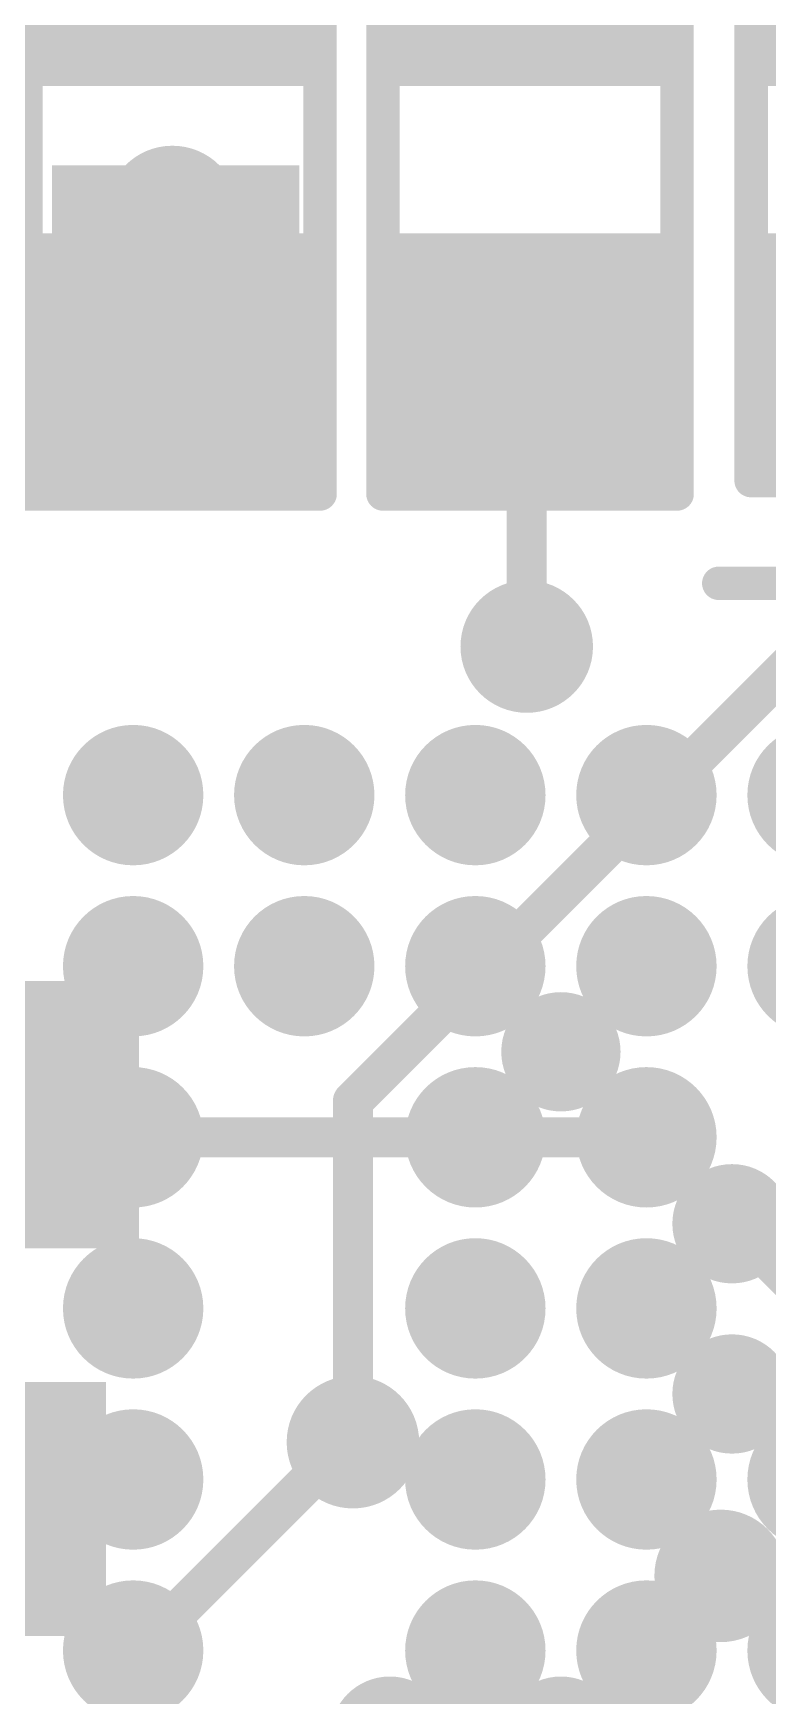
# Model space of a CAD drawing. Header units: millimetres. Extents: x -0.39 to 4.37, y -0.38 to 3.54.
# Drawn here: x 1.9392 to 2.049, y 1.8791 to 2.1277 of the extents above; entities that cross this region are included whole.
import ezdxf

# ---------------------------------------------------------------- set-up
doc = ezdxf.new("R2010")
doc.units = ezdxf.units.MM
doc.header["$MEASUREMENT"] = 0
for name, color, linetype in [('BottomLayer', 5, 'Continuous'), ('BottomPaste', 16, 'Continuous'), ('BottomSolder', 6, 'Continuous'), ('TopLayer', 1, 'Continuous'), ('TopOverlay', 2, 'Continuous'), ('TopPaste', 8, 'Continuous'), ('TopSolder', 216, 'Continuous'), ('ViaHoleLayer', 16, 'Continuous')]:
    doc.layers.add(name, color=color, linetype=linetype)

# ---------------------------------------------------------------- blocks, each defined once
blk = doc.blocks.new('S______B______110')
at = {"layer": 'TopLayer'}
for points in [[(-0.045, -0.0175), (-0.045, 0.0175), (-0.015, 0.0175), (-0.015, -0.0175)], [(0.015, -0.0175), (0.015, 0.0175), (0.045, 0.0175), (0.045, -0.0175)]]:
    blk.add_hatch(color=1, dxfattribs=at).paths.add_polyline_path(points)
at = {"layer": 'TopPaste'}
for points in [[(-0.045, -0.0175), (-0.045, 0.0175), (-0.015, 0.0175), (-0.015, -0.0175)], [(0.015, -0.0175), (0.015, 0.0175), (0.045, 0.0175), (0.045, -0.0175)]]:
    blk.add_hatch(color=8, dxfattribs=at).paths.add_polyline_path(points)
at = {"layer": 'TopSolder'}
for points in [[(-0.049, -0.0215), (-0.049, 0.0215), (-0.011, 0.0215), (-0.011, -0.0215)], [(0.011, -0.0215), (0.011, 0.0215), (0.049, 0.0215), (0.049, -0.0215)]]:
    blk.add_hatch(color=216, dxfattribs=at).paths.add_polyline_path(points)
at = {"layer": 'TopOverlay', "const_width": 0.005}
for points in [[(-0.05, 0.022), (0.05, 0.022)], [(-0.05, 0.022), (-0.05, -0.022)], [(0.05, 0.022), (0.05, -0.022)], [(-0.05, -0.022), (0.05, -0.022)]]:
    blk.add_lwpolyline(points, dxfattribs=at)
at = {"layer": 'TopOverlay', "const_width": 0.0025}
for points in [[(-0.05125, 0.022, 1), (-0.04875, 0.022, 1)], [(-0.05125, 0.022, 1), (-0.04875, 0.022, 1)], [(0.04875, 0.022, 1), (0.05125, 0.022, 1)], [(0.04875, 0.022, 1), (0.05125, 0.022, 1)], [(-0.05125, -0.022, 1), (-0.04875, -0.022, 1)], [(-0.05125, -0.022, 1), (-0.04875, -0.022, 1)], [(0.04875, -0.022, 1), (0.05125, -0.022, 1)], [(0.04875, -0.022, 1), (0.05125, -0.022, 1)]]:
    blk.add_lwpolyline(points, format="xyb", close=True, dxfattribs=at)
blk = doc.blocks.new('S______B______111')
at = {"layer": 'TopLayer'}
for points in [[(-0.045, -0.0175), (-0.045, 0.0175), (-0.015, 0.0175), (-0.015, -0.0175)], [(0.015, -0.0175), (0.015, 0.0175), (0.045, 0.0175), (0.045, -0.0175)]]:
    blk.add_hatch(color=1, dxfattribs=at).paths.add_polyline_path(points)
at = {"layer": 'TopPaste'}
for points in [[(-0.045, -0.0175), (-0.045, 0.0175), (-0.015, 0.0175), (-0.015, -0.0175)], [(0.015, -0.0175), (0.015, 0.0175), (0.045, 0.0175), (0.045, -0.0175)]]:
    blk.add_hatch(color=8, dxfattribs=at).paths.add_polyline_path(points)
at = {"layer": 'TopSolder'}
for points in [[(-0.049, -0.0215), (-0.049, 0.0215), (-0.011, 0.0215), (-0.011, -0.0215)], [(0.011, -0.0215), (0.011, 0.0215), (0.049, 0.0215), (0.049, -0.0215)]]:
    blk.add_hatch(color=216, dxfattribs=at).paths.add_polyline_path(points)
at = {"layer": 'TopOverlay', "const_width": 0.005}
for points in [[(-0.05, 0.022), (0.05, 0.022)], [(-0.05, 0.022), (-0.05, -0.022)], [(0.05, 0.022), (0.05, -0.022)], [(-0.05, -0.022), (0.05, -0.022)]]:
    blk.add_lwpolyline(points, dxfattribs=at)
at = {"layer": 'TopOverlay', "const_width": 0.0025}
for points in [[(-0.05125, 0.022, 1), (-0.04875, 0.022, 1)], [(-0.05125, 0.022, 1), (-0.04875, 0.022, 1)], [(0.04875, 0.022, 1), (0.05125, 0.022, 1)], [(0.04875, 0.022, 1), (0.05125, 0.022, 1)], [(-0.05125, -0.022, 1), (-0.04875, -0.022, 1)], [(-0.05125, -0.022, 1), (-0.04875, -0.022, 1)], [(0.04875, -0.022, 1), (0.05125, -0.022, 1)], [(0.04875, -0.022, 1), (0.05125, -0.022, 1)]]:
    blk.add_lwpolyline(points, format="xyb", close=True, dxfattribs=at)
blk = doc.blocks.new('RES0603_129')
at = {"layer": 'TopLayer'}
for points in [[(-0.015, 0.0175), (-0.015, -0.0175), (-0.045, -0.0175), (-0.045, 0.0175)], [(0.045, 0.0175), (0.045, -0.0175), (0.015, -0.0175), (0.015, 0.0175)]]:
    blk.add_hatch(color=1, dxfattribs=at).paths.add_polyline_path(points)
at = {"layer": 'TopPaste'}
for points in [[(-0.015, 0.0175), (-0.015, -0.0175), (-0.045, -0.0175), (-0.045, 0.0175)], [(0.045, 0.0175), (0.045, -0.0175), (0.015, -0.0175), (0.015, 0.0175)]]:
    blk.add_hatch(color=8, dxfattribs=at).paths.add_polyline_path(points)
at = {"layer": 'TopSolder'}
for points in [[(-0.011, 0.0215), (-0.011, -0.0215), (-0.049, -0.0215), (-0.049, 0.0215)], [(0.049, 0.0215), (0.049, -0.0215), (0.011, -0.0215), (0.011, 0.0215)]]:
    blk.add_hatch(color=216, dxfattribs=at).paths.add_polyline_path(points)
at = {"layer": 'TopOverlay', "const_width": 0.005}
for points in [[(-0.048, 0.021), (0.048, 0.021)], [(-0.048, 0.021), (-0.048, -0.021)], [(0.048, 0.021), (0.048, -0.021)], [(-0.048, -0.021), (0.048, -0.021)]]:
    blk.add_lwpolyline(points, dxfattribs=at)
at = {"layer": 'TopOverlay', "const_width": 0.0025}
for points in [[(-0.04925, 0.021, 1), (-0.04675, 0.021, 1)], [(-0.04925, 0.021, 1), (-0.04675, 0.021, 1)], [(0.04675, 0.021, 1), (0.04925, 0.021, 1)], [(0.04675, 0.021, 1), (0.04925, 0.021, 1)], [(-0.04925, -0.021, 1), (-0.04675, -0.021, 1)], [(-0.04925, -0.021, 1), (-0.04675, -0.021, 1)], [(0.04675, -0.021, 1), (0.04925, -0.021, 1)], [(0.04675, -0.021, 1), (0.04925, -0.021, 1)]]:
    blk.add_lwpolyline(points, format="xyb", close=True, dxfattribs=at)
blk = doc.blocks.new('RES0603_B_153')
at = {"layer": 'BottomLayer'}
for points in [[(-0.045, -0.0175), (-0.045, 0.0175), (-0.015, 0.0175), (-0.015, -0.0175)], [(0.015, -0.0175), (0.015, 0.0175), (0.045, 0.0175), (0.045, -0.0175)]]:
    blk.add_hatch(color=5, dxfattribs=at).paths.add_polyline_path(points)
at = {"layer": 'BottomPaste'}
for points in [[(-0.045, -0.0175), (-0.045, 0.0175), (-0.015, 0.0175), (-0.015, -0.0175)], [(0.015, -0.0175), (0.015, 0.0175), (0.045, 0.0175), (0.045, -0.0175)]]:
    blk.add_hatch(color=16, dxfattribs=at).paths.add_polyline_path(points)
at = {"layer": 'BottomSolder'}
for points in [[(-0.049, -0.0215), (-0.049, 0.0215), (-0.011, 0.0215), (-0.011, -0.0215)], [(0.011, -0.0215), (0.011, 0.0215), (0.049, 0.0215), (0.049, -0.0215)]]:
    blk.add_hatch(color=6, dxfattribs=at).paths.add_polyline_path(points)
blk = doc.blocks.new('RK3399_364')
at = {"layer": 'TopLayer'}
h = blk.add_hatch(color=1, dxfattribs=at)
edge = h.paths.add_edge_path()
edge.add_arc((-0.20472, -0.25591), 0.0065, 0, 360)
h = blk.add_hatch(color=1, dxfattribs=at)
edge = h.paths.add_edge_path()
edge.add_arc((-0.17913, -0.25591), 0.0065, 0, 360)
h = blk.add_hatch(color=1, dxfattribs=at)
edge = h.paths.add_edge_path()
edge.add_arc((-0.12795, -0.25591), 0.0065, 0, 360)
h = blk.add_hatch(color=1, dxfattribs=at)
edge = h.paths.add_edge_path()
edge.add_arc((-0.20472, -0.2815), 0.0065, 0, 360)
h = blk.add_hatch(color=1, dxfattribs=at)
edge = h.paths.add_edge_path()
edge.add_arc((-0.17913, -0.2815), 0.0065, 0, 360)
h = blk.add_hatch(color=1, dxfattribs=at)
edge = h.paths.add_edge_path()
edge.add_arc((-0.12795, -0.2815), 0.0065, 0, 360)
h = blk.add_hatch(color=1, dxfattribs=at)
edge = h.paths.add_edge_path()
edge.add_arc((-0.20472, -0.30709), 0.0065, 0, 360)
h = blk.add_hatch(color=1, dxfattribs=at)
edge = h.paths.add_edge_path()
edge.add_arc((-0.17913, -0.30709), 0.0065, 0, 360)
h = blk.add_hatch(color=1, dxfattribs=at)
edge = h.paths.add_edge_path()
edge.add_arc((-0.12795, -0.30709), 0.0065, 0, 360)
h = blk.add_hatch(color=1, dxfattribs=at)
edge = h.paths.add_edge_path()
edge.add_arc((-0.20472, -0.33268), 0.0065, 0, 360)
h = blk.add_hatch(color=1, dxfattribs=at)
edge = h.paths.add_edge_path()
edge.add_arc((-0.17913, -0.33268), 0.0065, 0, 360)
h = blk.add_hatch(color=1, dxfattribs=at)
edge = h.paths.add_edge_path()
edge.add_arc((-0.12795, -0.33268), 0.0065, 0, 360)
h = blk.add_hatch(color=1, dxfattribs=at)
edge = h.paths.add_edge_path()
edge.add_arc((-0.20472, -0.35827), 0.0065, 0, 360)
h = blk.add_hatch(color=1, dxfattribs=at)
edge = h.paths.add_edge_path()
edge.add_arc((-0.17913, -0.35827), 0.0065, 0, 360)
h = blk.add_hatch(color=1, dxfattribs=at)
edge = h.paths.add_edge_path()
edge.add_arc((-0.15354, -0.35827), 0.0065, 0, 360)
h = blk.add_hatch(color=1, dxfattribs=at)
edge = h.paths.add_edge_path()
edge.add_arc((-0.12795, -0.35827), 0.0065, 0, 360)
h = blk.add_hatch(color=1, dxfattribs=at)
edge = h.paths.add_edge_path()
edge.add_arc((-0.20472, -0.38386), 0.0065, 0, 360)
h = blk.add_hatch(color=1, dxfattribs=at)
edge = h.paths.add_edge_path()
edge.add_arc((-0.17913, -0.38386), 0.0065, 0, 360)
h = blk.add_hatch(color=1, dxfattribs=at)
edge = h.paths.add_edge_path()
edge.add_arc((-0.15354, -0.38386), 0.0065, 0, 360)
h = blk.add_hatch(color=1, dxfattribs=at)
edge = h.paths.add_edge_path()
edge.add_arc((-0.12795, -0.38386), 0.0065, 0, 360)
at = {"layer": 'TopPaste'}
h = blk.add_hatch(color=8, dxfattribs=at)
edge = h.paths.add_edge_path()
edge.add_arc((-0.20472, -0.25591), 0.0065, 0, 360)
h = blk.add_hatch(color=8, dxfattribs=at)
edge = h.paths.add_edge_path()
edge.add_arc((-0.17913, -0.25591), 0.0065, 0, 360)
h = blk.add_hatch(color=8, dxfattribs=at)
edge = h.paths.add_edge_path()
edge.add_arc((-0.12795, -0.25591), 0.0065, 0, 360)
h = blk.add_hatch(color=8, dxfattribs=at)
edge = h.paths.add_edge_path()
edge.add_arc((-0.20472, -0.2815), 0.0065, 0, 360)
h = blk.add_hatch(color=8, dxfattribs=at)
edge = h.paths.add_edge_path()
edge.add_arc((-0.17913, -0.2815), 0.0065, 0, 360)
h = blk.add_hatch(color=8, dxfattribs=at)
edge = h.paths.add_edge_path()
edge.add_arc((-0.12795, -0.2815), 0.0065, 0, 360)
h = blk.add_hatch(color=8, dxfattribs=at)
edge = h.paths.add_edge_path()
edge.add_arc((-0.20472, -0.30709), 0.0065, 0, 360)
h = blk.add_hatch(color=8, dxfattribs=at)
edge = h.paths.add_edge_path()
edge.add_arc((-0.17913, -0.30709), 0.0065, 0, 360)
h = blk.add_hatch(color=8, dxfattribs=at)
edge = h.paths.add_edge_path()
edge.add_arc((-0.12795, -0.30709), 0.0065, 0, 360)
h = blk.add_hatch(color=8, dxfattribs=at)
edge = h.paths.add_edge_path()
edge.add_arc((-0.20472, -0.33268), 0.0065, 0, 360)
h = blk.add_hatch(color=8, dxfattribs=at)
edge = h.paths.add_edge_path()
edge.add_arc((-0.17913, -0.33268), 0.0065, 0, 360)
h = blk.add_hatch(color=8, dxfattribs=at)
edge = h.paths.add_edge_path()
edge.add_arc((-0.12795, -0.33268), 0.0065, 0, 360)
h = blk.add_hatch(color=8, dxfattribs=at)
edge = h.paths.add_edge_path()
edge.add_arc((-0.20472, -0.35827), 0.0065, 0, 360)
h = blk.add_hatch(color=8, dxfattribs=at)
edge = h.paths.add_edge_path()
edge.add_arc((-0.17913, -0.35827), 0.0065, 0, 360)
h = blk.add_hatch(color=8, dxfattribs=at)
edge = h.paths.add_edge_path()
edge.add_arc((-0.15354, -0.35827), 0.0065, 0, 360)
h = blk.add_hatch(color=8, dxfattribs=at)
edge = h.paths.add_edge_path()
edge.add_arc((-0.12795, -0.35827), 0.0065, 0, 360)
h = blk.add_hatch(color=8, dxfattribs=at)
edge = h.paths.add_edge_path()
edge.add_arc((-0.20472, -0.38386), 0.0065, 0, 360)
h = blk.add_hatch(color=8, dxfattribs=at)
edge = h.paths.add_edge_path()
edge.add_arc((-0.17913, -0.38386), 0.0065, 0, 360)
h = blk.add_hatch(color=8, dxfattribs=at)
edge = h.paths.add_edge_path()
edge.add_arc((-0.15354, -0.38386), 0.0065, 0, 360)
h = blk.add_hatch(color=8, dxfattribs=at)
edge = h.paths.add_edge_path()
edge.add_arc((-0.12795, -0.38386), 0.0065, 0, 360)
at = {"layer": 'TopSolder'}
h = blk.add_hatch(color=216, dxfattribs=at)
edge = h.paths.add_edge_path()
edge.add_arc((-0.23032, -0.25591), 0.0105, 0, 360)
h = blk.add_hatch(color=216, dxfattribs=at)
edge = h.paths.add_edge_path()
edge.add_arc((-0.20472, -0.25591), 0.0105, 0, 360)
h = blk.add_hatch(color=216, dxfattribs=at)
edge = h.paths.add_edge_path()
edge.add_arc((-0.17913, -0.25591), 0.0105, 0, 360)
h = blk.add_hatch(color=216, dxfattribs=at)
edge = h.paths.add_edge_path()
edge.add_arc((-0.12795, -0.25591), 0.0105, 0, 360)
h = blk.add_hatch(color=216, dxfattribs=at)
edge = h.paths.add_edge_path()
edge.add_arc((-0.23032, -0.2815), 0.0105, 0, 360)
h = blk.add_hatch(color=216, dxfattribs=at)
edge = h.paths.add_edge_path()
edge.add_arc((-0.20472, -0.2815), 0.0105, 0, 360)
h = blk.add_hatch(color=216, dxfattribs=at)
edge = h.paths.add_edge_path()
edge.add_arc((-0.17913, -0.2815), 0.0105, 0, 360)
h = blk.add_hatch(color=216, dxfattribs=at)
edge = h.paths.add_edge_path()
edge.add_arc((-0.12795, -0.2815), 0.0105, 0, 360)
h = blk.add_hatch(color=216, dxfattribs=at)
edge = h.paths.add_edge_path()
edge.add_arc((-0.20472, -0.30709), 0.0105, 0, 360)
h = blk.add_hatch(color=216, dxfattribs=at)
edge = h.paths.add_edge_path()
edge.add_arc((-0.17913, -0.30709), 0.0105, 0, 360)
h = blk.add_hatch(color=216, dxfattribs=at)
edge = h.paths.add_edge_path()
edge.add_arc((-0.12795, -0.30709), 0.0105, 0, 360)
h = blk.add_hatch(color=216, dxfattribs=at)
edge = h.paths.add_edge_path()
edge.add_arc((-0.20472, -0.33268), 0.0105, 0, 360)
h = blk.add_hatch(color=216, dxfattribs=at)
edge = h.paths.add_edge_path()
edge.add_arc((-0.17913, -0.33268), 0.0105, 0, 360)
h = blk.add_hatch(color=216, dxfattribs=at)
edge = h.paths.add_edge_path()
edge.add_arc((-0.12795, -0.33268), 0.0105, 0, 360)
h = blk.add_hatch(color=216, dxfattribs=at)
edge = h.paths.add_edge_path()
edge.add_arc((-0.23032, -0.35827), 0.0105, 0, 360)
h = blk.add_hatch(color=216, dxfattribs=at)
edge = h.paths.add_edge_path()
edge.add_arc((-0.20472, -0.35827), 0.0105, 0, 360)
h = blk.add_hatch(color=216, dxfattribs=at)
edge = h.paths.add_edge_path()
edge.add_arc((-0.17913, -0.35827), 0.0105, 0, 360)
h = blk.add_hatch(color=216, dxfattribs=at)
edge = h.paths.add_edge_path()
edge.add_arc((-0.15354, -0.35827), 0.0105, 0, 360)
h = blk.add_hatch(color=216, dxfattribs=at)
edge = h.paths.add_edge_path()
edge.add_arc((-0.12795, -0.35827), 0.0105, 0, 360)
h = blk.add_hatch(color=216, dxfattribs=at)
edge = h.paths.add_edge_path()
edge.add_arc((-0.23032, -0.38386), 0.0105, 0, 360)
h = blk.add_hatch(color=216, dxfattribs=at)
edge = h.paths.add_edge_path()
edge.add_arc((-0.20472, -0.38386), 0.0105, 0, 360)
h = blk.add_hatch(color=216, dxfattribs=at)
edge = h.paths.add_edge_path()
edge.add_arc((-0.17913, -0.38386), 0.0105, 0, 360)
h = blk.add_hatch(color=216, dxfattribs=at)
edge = h.paths.add_edge_path()
edge.add_arc((-0.15354, -0.38386), 0.0105, 0, 360)
h = blk.add_hatch(color=216, dxfattribs=at)
edge = h.paths.add_edge_path()
edge.add_arc((-0.12795, -0.38386), 0.0105, 0, 360)
at = {"layer": 'TopOverlay', "const_width": 0.005}
blk.add_lwpolyline([(-0.21554, -0.41554), (-0.41554, -0.41554)], dxfattribs=at)
at = {"layer": 'TopOverlay', "const_width": 0.0025}
blk.add_lwpolyline([(-0.21679, -0.41554, 1), (-0.21429, -0.41554, 1)], format="xyb", close=True, dxfattribs=at)

msp = doc.modelspace()

# ---------------------------------------------------------------- hatches: boundary and pattern name
at = {"layer": 'BottomLayer'}
h = msp.add_hatch(color=5, dxfattribs=at)
edge = h.paths.add_edge_path()
edge.add_arc((1.96, 2.101), 0.00591, 0, 360)
h = msp.add_hatch(color=5, dxfattribs=at)
edge = h.paths.add_edge_path()
edge.add_arc((2.013, 2.036), 0.00591, 0, 360)
msp.add_hatch(color=5, dxfattribs=at).paths.add_polyline_path([(1.906, 1.946), (1.955, 1.946), (1.955, 1.984), (1.906, 1.984)])
h = msp.add_hatch(color=5, dxfattribs=at)
edge = h.paths.add_edge_path()
edge.add_arc((2.01811, 1.97539), 0.00492, 0, 360)
h = msp.add_hatch(color=5, dxfattribs=at)
edge = h.paths.add_edge_path()
edge.add_arc((1.938, 1.962), 0.00492, 0, 360)
h = msp.add_hatch(color=5, dxfattribs=at)
edge = h.paths.add_edge_path()
edge.add_arc((2.0437, 1.94967), 0.00492, 0, 360)
h = msp.add_hatch(color=5, dxfattribs=at)
edge = h.paths.add_edge_path()
edge.add_arc((2.0437, 1.92421), 0.00492, 0, 360)
h = msp.add_hatch(color=5, dxfattribs=at)
edge = h.paths.add_edge_path()
edge.add_arc((1.987, 1.917), 0.00591, 0, 360)
h = msp.add_hatch(color=5, dxfattribs=at)
edge = h.paths.add_edge_path()
edge.add_arc((2.042, 1.897), 0.00591, 0, 360)
at = {"layer": 'BottomSolder'}
h = msp.add_hatch(color=6, dxfattribs=at)
edge = h.paths.add_edge_path()
edge.add_arc((1.96, 2.101), 0.00991, 0, 360)
h = msp.add_hatch(color=6, dxfattribs=at)
edge = h.paths.add_edge_path()
edge.add_arc((2.013, 2.036), 0.00991, 0, 360)
h = msp.add_hatch(color=6, dxfattribs=at)
edge = h.paths.add_edge_path()
edge.add_arc((2.01811, 1.97539), 0.00892, 0, 360)
h = msp.add_hatch(color=6, dxfattribs=at)
edge = h.paths.add_edge_path()
edge.add_arc((1.938, 1.962), 0.00892, 0, 360)
h = msp.add_hatch(color=6, dxfattribs=at)
edge = h.paths.add_edge_path()
edge.add_arc((2.0437, 1.94967), 0.00892, 0, 360)
h = msp.add_hatch(color=6, dxfattribs=at)
edge = h.paths.add_edge_path()
edge.add_arc((2.0437, 1.92421), 0.00892, 0, 360)
h = msp.add_hatch(color=6, dxfattribs=at)
edge = h.paths.add_edge_path()
edge.add_arc((1.987, 1.917), 0.00991, 0, 360)
h = msp.add_hatch(color=6, dxfattribs=at)
edge = h.paths.add_edge_path()
edge.add_arc((2.042, 1.897), 0.00991, 0, 360)
h = msp.add_hatch(color=6, dxfattribs=at)
edge = h.paths.add_edge_path()
edge.add_arc((1.99252, 1.87303), 0.00892, 0, 360)
h = msp.add_hatch(color=6, dxfattribs=at)
edge = h.paths.add_edge_path()
edge.add_arc((2.01811, 1.87303), 0.00892, 0, 360)
at = {"layer": 'TopLayer'}
msp.add_hatch(color=1, dxfattribs=at).paths.add_polyline_path([(1.942, 2.062), (1.979, 2.062), (1.979, 2.108), (1.942, 2.108)])
h = msp.add_hatch(color=1, dxfattribs=at)
edge = h.paths.add_edge_path()
edge.add_arc((1.96, 2.101), 0.00591, 0, 360)
h = msp.add_hatch(color=1, dxfattribs=at)
edge = h.paths.add_edge_path()
edge.add_arc((2.013, 2.036), 0.00591, 0, 360)
h = msp.add_hatch(color=1, dxfattribs=at)
edge = h.paths.add_edge_path()
edge.add_arc((2.01811, 1.97539), 0.00492, 0, 360)
h = msp.add_hatch(color=1, dxfattribs=at)
edge = h.paths.add_edge_path()
edge.add_arc((1.938, 1.962), 0.00492, 0, 360)
h = msp.add_hatch(color=1, dxfattribs=at)
edge = h.paths.add_edge_path()
edge.add_arc((2.0437, 1.94967), 0.00492, 0, 360)
h = msp.add_hatch(color=1, dxfattribs=at)
edge = h.paths.add_edge_path()
edge.add_arc((2.0437, 1.92421), 0.00492, 0, 360)
h = msp.add_hatch(color=1, dxfattribs=at)
edge = h.paths.add_edge_path()
edge.add_arc((1.987, 1.917), 0.00591, 0, 360)
h = msp.add_hatch(color=1, dxfattribs=at)
edge = h.paths.add_edge_path()
edge.add_arc((2.042, 1.897), 0.00591, 0, 360)
at = {"layer": 'TopSolder'}
h = msp.add_hatch(color=216, dxfattribs=at)
edge = h.paths.add_edge_path()
edge.add_arc((1.96, 2.101), 0.00991, 0, 360)
h = msp.add_hatch(color=216, dxfattribs=at)
edge = h.paths.add_edge_path()
edge.add_arc((2.013, 2.036), 0.00991, 0, 360)
h = msp.add_hatch(color=216, dxfattribs=at)
edge = h.paths.add_edge_path()
edge.add_arc((2.01811, 1.97539), 0.00892, 0, 360)
h = msp.add_hatch(color=216, dxfattribs=at)
edge = h.paths.add_edge_path()
edge.add_arc((1.938, 1.962), 0.00892, 0, 360)
h = msp.add_hatch(color=216, dxfattribs=at)
edge = h.paths.add_edge_path()
edge.add_arc((2.0437, 1.94967), 0.00892, 0, 360)
h = msp.add_hatch(color=216, dxfattribs=at)
edge = h.paths.add_edge_path()
edge.add_arc((2.0437, 1.92421), 0.00892, 0, 360)
h = msp.add_hatch(color=216, dxfattribs=at)
edge = h.paths.add_edge_path()
edge.add_arc((1.987, 1.917), 0.00991, 0, 360)
h = msp.add_hatch(color=216, dxfattribs=at)
edge = h.paths.add_edge_path()
edge.add_arc((2.042, 1.897), 0.00991, 0, 360)
h = msp.add_hatch(color=216, dxfattribs=at)
edge = h.paths.add_edge_path()
edge.add_arc((1.99252, 1.87303), 0.00892, 0, 360)
h = msp.add_hatch(color=216, dxfattribs=at)
edge = h.paths.add_edge_path()
edge.add_arc((2.01811, 1.87303), 0.00892, 0, 360)
at = {"layer": 'ViaHoleLayer'}
h = msp.add_hatch(color=16, dxfattribs=at)
edge = h.paths.add_edge_path()
edge.add_arc((1.96, 2.101), 0.00394, 0, 360)
h = msp.add_hatch(color=16, dxfattribs=at)
edge = h.paths.add_edge_path()
edge.add_arc((2.013, 2.036), 0.00394, 0, 360)
h = msp.add_hatch(color=16, dxfattribs=at)
edge = h.paths.add_edge_path()
edge.add_arc((2.01811, 1.97539), 0.00394, 0, 360)
h = msp.add_hatch(color=16, dxfattribs=at)
edge = h.paths.add_edge_path()
edge.add_arc((1.938, 1.962), 0.00394, 0, 360)
h = msp.add_hatch(color=16, dxfattribs=at)
edge = h.paths.add_edge_path()
edge.add_arc((2.0437, 1.94967), 0.00394, 0, 360)
h = msp.add_hatch(color=16, dxfattribs=at)
edge = h.paths.add_edge_path()
edge.add_arc((2.0437, 1.92421), 0.00394, 0, 360)
h = msp.add_hatch(color=16, dxfattribs=at)
edge = h.paths.add_edge_path()
edge.add_arc((1.987, 1.917), 0.00394, 0, 360)
h = msp.add_hatch(color=16, dxfattribs=at)
edge = h.paths.add_edge_path()
edge.add_arc((2.042, 1.897), 0.00394, 0, 360)

# ---------------------------------------------------------------- linework, layer by layer
at = {"layer": 'BottomLayer', "const_width": 0.006}
for points in [[(1.987, 1.968), (2.121, 2.102)], [(1.987, 1.917), (1.987, 1.968)], [(2.0437, 1.94967), (2.0449, 1.94848)], [(2.0449, 1.94848), (2.04502, 1.94848)], [(2.04502, 1.94848), (2.06041, 1.93309)]]:
    msp.add_lwpolyline(points, dxfattribs=at)
at = {"layer": 'BottomLayer', "const_width": 0.003}
for points in [[(1.9855, 1.968, 1), (1.9885, 1.968, 1)], [(1.9855, 1.968, 1), (1.9885, 1.968, 1)], [(2.0422, 1.94967, 1), (2.0452, 1.94967, 1)], [(2.0434, 1.94848, 1), (2.0464, 1.94848, 1)], [(2.0434, 1.94848, 1), (2.0464, 1.94848, 1)], [(2.04352, 1.94848, 1), (2.04652, 1.94848, 1)], [(2.04352, 1.94848, 1), (2.04652, 1.94848, 1)], [(1.9855, 1.917, 1), (1.9885, 1.917, 1)]]:
    msp.add_lwpolyline(points, format="xyb", close=True, dxfattribs=at)
at = {"layer": 'TopLayer', "const_width": 0.006}
for points in [[(2.013, 2.07833), (2.01349, 2.07882)], [(2.013, 2.036), (2.013, 2.07833)], [(2.00532, 1.96259), (2.01811, 1.97539)], [(1.92884, 1.9623), (1.9407, 1.9623)], [(1.9407, 1.9623), (1.941, 1.962)], [(1.941, 1.962), (1.9413, 1.9623)], [(1.9413, 1.9623), (1.95384, 1.9623)], [(1.95384, 1.9623), (1.95414, 1.96259)], [(1.95414, 1.96259), (2.00532, 1.96259)], [(2.00532, 1.96259), (2.03091, 1.96259)], [(2.03091, 1.96259), (2.0328, 1.96259)], [(2.03097, 1.937), (2.04364, 1.94967)], [(2.04364, 1.94967), (2.0437, 1.94967)], [(2.03091, 1.937), (2.03097, 1.937)], [(2.03091, 1.91141), (2.0437, 1.92421)], [(1.95498, 1.88582), (1.98616, 1.917)], [(1.98616, 1.917), (1.987, 1.917)], [(2.03091, 1.88587), (2.042, 1.89696)], [(2.042, 1.89696), (2.042, 1.897)], [(1.95414, 1.88582), (1.95498, 1.88582)], [(1.99252, 1.87303), (2.00532, 1.88582)], [(2.03091, 1.88582), (2.03091, 1.88587)]]:
    msp.add_lwpolyline(points, dxfattribs=at)
at = {"layer": 'TopLayer', "const_width": 0.003}
for points in [[(2.0115, 2.07833, 1), (2.0145, 2.07833, 1)], [(2.0115, 2.07833, 1), (2.0145, 2.07833, 1)], [(2.01199, 2.07882, 1), (2.01499, 2.07882, 1)], [(2.0115, 2.036, 1), (2.0145, 2.036, 1)], [(2.01661, 1.97539, 1), (2.01961, 1.97539, 1)], [(1.9392, 1.9623, 1), (1.9422, 1.9623, 1)], [(1.9392, 1.9623, 1), (1.9422, 1.9623, 1)], [(1.9395, 1.962, 1), (1.9425, 1.962, 1)], [(1.9395, 1.962, 1), (1.9425, 1.962, 1)], [(1.9398, 1.9623, 1), (1.9428, 1.9623, 1)], [(1.9398, 1.9623, 1), (1.9428, 1.9623, 1)], [(1.95234, 1.9623, 1), (1.95534, 1.9623, 1)], [(1.95234, 1.9623, 1), (1.95534, 1.9623, 1)], [(1.95264, 1.96259, 1), (1.95564, 1.96259, 1)], [(1.95264, 1.96259, 1), (1.95564, 1.96259, 1)], [(2.00382, 1.96259, 1), (2.00682, 1.96259, 1)], [(2.00382, 1.96259, 1), (2.00682, 1.96259, 1)], [(2.00382, 1.96259, 1), (2.00682, 1.96259, 1)], [(2.02941, 1.96259, 1), (2.03241, 1.96259, 1)], [(2.02941, 1.96259, 1), (2.03241, 1.96259, 1)], [(2.0313, 1.96259, 1), (2.0343, 1.96259, 1)], [(2.04214, 1.94967, 1), (2.04514, 1.94967, 1)], [(2.04214, 1.94967, 1), (2.04514, 1.94967, 1)], [(2.0422, 1.94967, 1), (2.0452, 1.94967, 1)], [(2.02941, 1.937, 1), (2.03241, 1.937, 1)], [(2.02947, 1.937, 1), (2.03247, 1.937, 1)], [(2.02947, 1.937, 1), (2.03247, 1.937, 1)], [(2.0422, 1.92421, 1), (2.0452, 1.92421, 1)], [(1.98466, 1.917, 1), (1.98766, 1.917, 1)], [(1.98466, 1.917, 1), (1.98766, 1.917, 1)], [(1.9855, 1.917, 1), (1.9885, 1.917, 1)], [(2.02941, 1.91141, 1), (2.03241, 1.91141, 1)], [(2.0405, 1.897, 1), (2.0435, 1.897, 1)], [(2.0405, 1.89696, 1), (2.0435, 1.89696, 1)], [(2.0405, 1.89696, 1), (2.0435, 1.89696, 1)], [(1.95264, 1.88582, 1), (1.95564, 1.88582, 1)], [(1.95348, 1.88582, 1), (1.95648, 1.88582, 1)], [(1.95348, 1.88582, 1), (1.95648, 1.88582, 1)], [(2.00382, 1.88582, 1), (2.00682, 1.88582, 1)], [(2.02941, 1.88587, 1), (2.03241, 1.88587, 1)], [(2.02941, 1.88587, 1), (2.03241, 1.88587, 1)], [(2.02941, 1.88582, 1), (2.03241, 1.88582, 1)]]:
    msp.add_lwpolyline(points, format="xyb", close=True, dxfattribs=at)

# ---------------------------------------------------------------- block references
for name, p, rotation in [('S______B______111', (1.96009, 2.10882), 90), ('S______B______110', (2.01349, 2.10882), 90), ('RES0603_129', (2.06756, 2.10882), 90), ('RK3399_364', (1.82618, 1.62992), 180), ('RES0603_B_153', (1.92855, 1.937), 270)]:
    msp.add_blockref(name, p, dxfattribs=dict(rotation=rotation))

doc.saveas('drawing.dxf')
